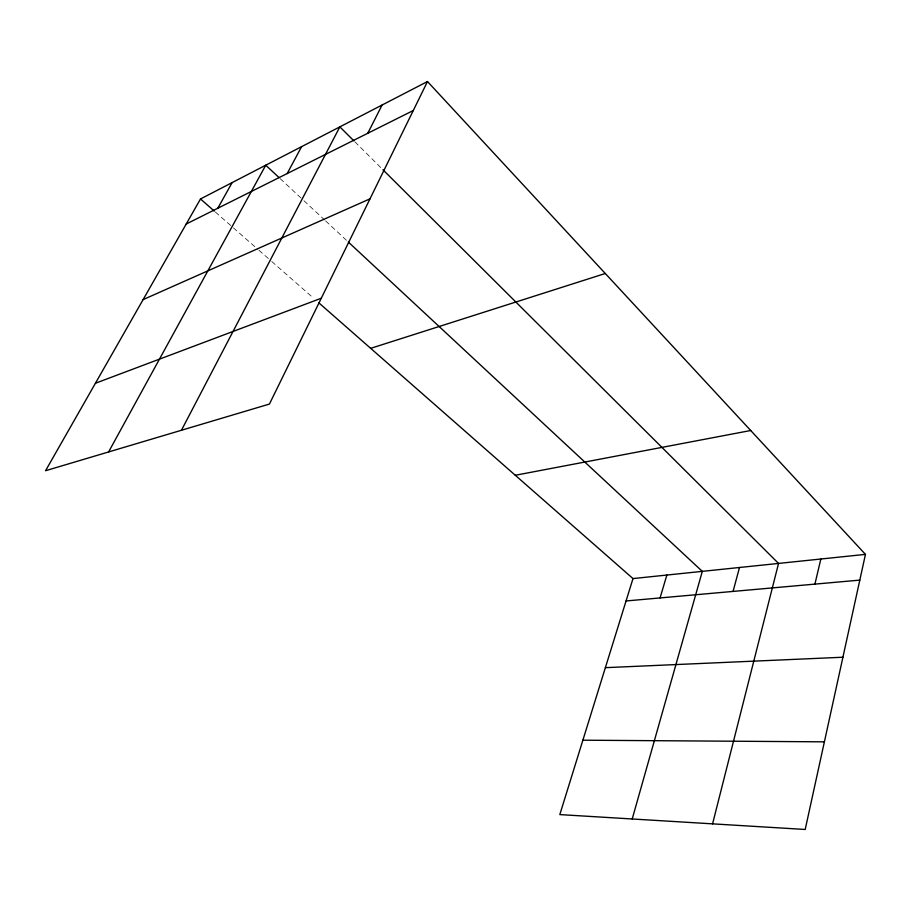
<?xml version="1.0" encoding="UTF-8"?>
<svg xmlns="http://www.w3.org/2000/svg" width="911" height="911" viewBox="0 0 911 911"><rect width="100%" height="100%" fill="white"/><g stroke="black" fill="none" stroke-linecap="round" stroke-linejoin="round"><path stroke-width="0.68" stroke-dasharray="4.55 3.42" d="M215.372 212.024L232.373 226.941M233.432 227.875L257.87 249.318M258.94 250.252L270.669 260.557M271.74 261.491L313.395 298.056M280.201 178.658L302.907 199.782M303.944 200.739L324.589 219.95M325.614 220.906L347.239 241.028M354.88 141.843L381.948 168.763"/><path stroke-width="1.37" d="M427.487 81.534L269.428 404.063L45.55 470.725L200.5 198.962L427.487 81.534L865.45 554.378L805.199 829.465L559.809 814.593L632.997 578.576L318.725 302.737M814.912 584.11L820.845 559.024M712.573 823.851L778.541 563.431L382.95 169.765M733.07 591.41L739.493 567.496M632.211 818.978L702.313 571.368L348.275 241.984M660.065 597.923L666.852 575.057M367.771 133.279L382.085 105.027M181.448 430.254L339.849 126.88L353.878 140.841M287.181 173.557L301.587 146.671M108.591 451.958L265.75 165.21L279.165 177.691M217.775 208.255L232.123 182.61M186.208 224.026L413.287 110.516M143.118 299.605L370.014 198.826M95.416 383.258L321.298 298.227M370.697 348.344L605.28 273.494M515.296 475.269L750.71 430.504M632.997 578.576L865.45 554.378M626.062 600.964L859.813 580.113M605.371 667.672L842.926 657.23M582.881 740.199L824.387 741.839M200.5 198.962L214.313 211.09"/></g></svg>
